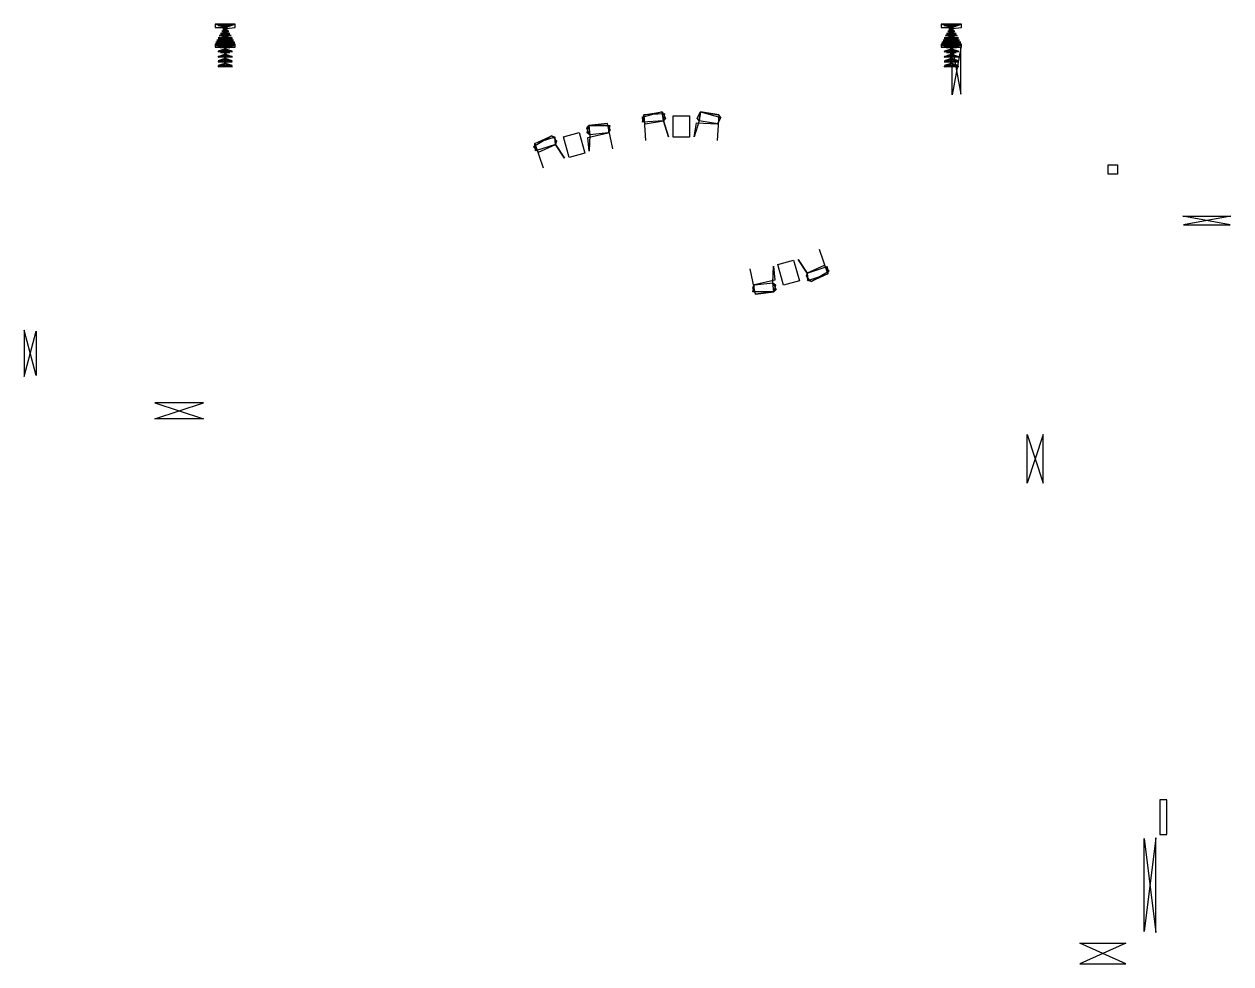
# Model space of a CAD drawing. Header units: millimetres. Extents: x -167342 to 210257, y -148500 to 0.
# Drawn here: x -165177 to -139252, y -79592 to -59400 of the extents above; entities that cross this region are included whole.
import ezdxf

# ---------------------------------------------------------------- set-up
doc = ezdxf.new("R2010")
doc.units = ezdxf.units.MM
doc.layers.add('CONTROL_SIMPLIFIED', color=7, linetype='Continuous')

msp = doc.modelspace()

# ---------------------------------------------------------------- linework, layer by layer
at = {"layer": 'CONTROL_SIMPLIFIED'}
for points in [[(-160902, -59470), (-160880, -59806), (-161073, -59828), (-161073, -59898), (-160641, -59898), (-160641, -59828), (-160835, -59806), (-160835, -59492), (-160641, -59470), (-160641, -59400), (-161073, -59400), (-161073, -59470)], [(-160895, -59450), (-160873, -59786), (-161066, -59858), (-160649, -59858), (-160843, -59786), (-160843, -59472), (-160649, -59400), (-161066, -59400)], [(-160890, -59421), (-160868, -59757), (-161061, -59800), (-160653, -59800), (-160847, -59757), (-160847, -59443), (-160653, -59400), (-161061, -59400)], [(-160890, -59435), (-160868, -59771), (-161061, -59828), (-160654, -59828), (-160848, -59771), (-160848, -59457), (-160654, -59400), (-161061, -59400)], [(-160888, -59418), (-160866, -59754), (-161060, -59794), (-160655, -59794), (-160848, -59754), (-160848, -59440), (-160655, -59400), (-161060, -59400)], [(-160888, -59428), (-160866, -59764), (-161060, -59814), (-160655, -59814), (-160848, -59764), (-160848, -59450), (-160655, -59400), (-161060, -59400)], [(-160887, -59424), (-160865, -59760), (-161059, -59806), (-160656, -59806), (-160849, -59760), (-160849, -59446), (-160656, -59400), (-161059, -59400)], [(-160887, -59415), (-160865, -59751), (-161058, -59788), (-160656, -59788), (-160850, -59751), (-160850, -59437), (-160656, -59400), (-161058, -59400)], [(-160886, -59421), (-160864, -59757), (-161057, -59800), (-160657, -59800), (-160851, -59757), (-160851, -59443), (-160657, -59400), (-161057, -59400)], [(-160885, -59418), (-160863, -59754), (-161056, -59794), (-160658, -59794), (-160852, -59754), (-160852, -59440), (-160658, -59400), (-161056, -59400)], [(-160887, -59419), (-160867, -59711), (-161036, -59750), (-160679, -59750), (-160848, -59711), (-160848, -59439), (-160679, -59400), (-161036, -59400)], [(-160885, -59416), (-160865, -59708), (-161034, -59744), (-160680, -59744), (-160849, -59708), (-160849, -59436), (-160680, -59400), (-161034, -59400)], [(-160883, -59419), (-160863, -59711), (-161032, -59750), (-160682, -59750), (-160851, -59711), (-160851, -59439), (-160682, -59400), (-161032, -59400)], [(-160882, -59416), (-160862, -59708), (-161031, -59744), (-160683, -59744), (-160852, -59708), (-160852, -59436), (-160683, -59400), (-161031, -59400)], [(-160832, -59420), (-160850, -59672), (-160702, -59710), (-161012, -59710), (-160865, -59672), (-160865, -59438), (-161012, -59400), (-160702, -59400)], [(-160832, -59420), (-160850, -59672), (-160705, -59710), (-161010, -59710), (-160865, -59672), (-160865, -59438), (-161010, -59400), (-160705, -59400)], [(-160850, -59433), (-160850, -59667), (-160705, -59700), (-161010, -59700), (-160865, -59667), (-160865, -59433), (-161010, -59400), (-160705, -59400)], [(-160830, -59437), (-160848, -60263), (-160706, -60318), (-161009, -60318), (-160867, -60263), (-160867, -59455), (-161009, -59400), (-160706, -59400)], [(-160833, -59412), (-160851, -59664), (-160706, -59694), (-161008, -59694), (-160863, -59664), (-160863, -59430), (-161008, -59400), (-160706, -59400)], [(-160834, -59417), (-160852, -59669), (-160707, -59704), (-161008, -59704), (-160863, -59669), (-160863, -59435), (-161008, -59400), (-160707, -59400)], [(-160706, -59423), (-160850, -59451), (-160850, -59943), (-160706, -59994), (-161008, -59994), (-160864, -59943), (-160864, -59451), (-161008, -59400)], [(-160822, -59428), (-160850, -60052), (-160706, -60108), (-161008, -60108), (-160865, -60052), (-160865, -59456), (-161008, -59400), (-160706, -59400)], [(-161008, -59430), (-160865, -59458), (-160865, -60150), (-161008, -60208), (-160706, -60208), (-160849, -60150), (-160849, -59458), (-160706, -59400)], [(-160830, -59434), (-160848, -60260), (-160706, -60312), (-161008, -60312), (-160866, -60260), (-160866, -59452), (-161008, -59400), (-160706, -59400)], [(-160835, -59414), (-160853, -59666), (-160708, -59698), (-161007, -59698), (-160862, -59666), (-160862, -59432), (-161007, -59400), (-160708, -59400)], [(-160834, -59415), (-160852, -59667), (-160707, -59700), (-161007, -59700), (-160862, -59667), (-160862, -59433), (-161007, -59400), (-160707, -59400)], [(-160884, -59414), (-160862, -59750), (-161007, -59786), (-160708, -59786), (-160853, -59750), (-160853, -59436), (-160708, -59400), (-161007, -59400)], [(-160884, -59416), (-160862, -59752), (-161007, -59790), (-160707, -59790), (-160852, -59752), (-160852, -59438), (-160707, -59400), (-161007, -59400)], [(-161007, -59415), (-160862, -59439), (-160862, -59795), (-161007, -59834), (-160708, -59834), (-160852, -59795), (-160852, -59439), (-160708, -59400)], [(-161007, -59418), (-160863, -59442), (-160863, -59798), (-161007, -59840), (-160707, -59840), (-160852, -59798), (-160852, -59442), (-160707, -59400)], [(-160826, -59415), (-160852, -59841), (-160707, -59882), (-161007, -59882), (-160863, -59841), (-160863, -59441), (-161007, -59400), (-160707, -59400)], [(-160826, -59418), (-160852, -59844), (-160707, -59888), (-161007, -59888), (-160863, -59844), (-160863, -59444), (-161007, -59400), (-160707, -59400)], [(-161007, -59417), (-160863, -59445), (-160863, -59937), (-161007, -59982), (-160707, -59982), (-160851, -59937), (-160851, -59445), (-160707, -59400)], [(-160707, -59420), (-160851, -59448), (-160851, -59940), (-160707, -59988), (-161007, -59988), (-160863, -59940), (-160863, -59448), (-161007, -59400)], [(-160823, -59420), (-160851, -60044), (-160707, -60092), (-161007, -60092), (-160864, -60044), (-160864, -59448), (-161007, -59400), (-160707, -59400)], [(-160823, -59424), (-160851, -60048), (-160707, -60100), (-161007, -60100), (-160864, -60048), (-160864, -59452), (-161007, -59400), (-160707, -59400)], [(-160892, -59422), (-160864, -60142), (-161007, -60192), (-160707, -60192), (-160850, -60142), (-160850, -59450), (-160707, -59400), (-161007, -59400)], [(-160822, -59426), (-160850, -60146), (-160707, -60200), (-161007, -60200), (-160864, -60146), (-160864, -59454), (-161007, -59400), (-160707, -59400)], [(-160883, -59423), (-160865, -60249), (-161007, -60290), (-160708, -60290), (-160850, -60249), (-160850, -59441), (-160708, -59400), (-161007, -59400)], [(-160831, -59428), (-160849, -60254), (-160707, -60300), (-161007, -60300), (-160865, -60254), (-160865, -59446), (-161007, -59400), (-160707, -59400)], [(-160834, -59414), (-160850, -59620), (-160730, -59650), (-160985, -59650), (-160864, -59620), (-160864, -59430), (-160985, -59400), (-160730, -59400)], [(-160836, -59411), (-160852, -59618), (-160731, -59644), (-160983, -59644), (-160863, -59618), (-160863, -59427), (-160983, -59400), (-160731, -59400)], [(-160837, -59413), (-160853, -59619), (-160733, -59648), (-160982, -59648), (-160861, -59619), (-160861, -59429), (-160982, -59400), (-160733, -59400)], [(-160837, -59414), (-160853, -59620), (-160732, -59650), (-160982, -59650), (-160862, -59620), (-160862, -59430), (-160982, -59400), (-160732, -59400)], [(-160881, -59412), (-160861, -59704), (-160982, -59736), (-160733, -59736), (-160853, -59704), (-160853, -59432), (-160733, -59400), (-160982, -59400)], [(-160882, -59414), (-160862, -59706), (-160982, -59740), (-160732, -59740), (-160853, -59706), (-160853, -59434), (-160732, -59400), (-160982, -59400)], [(-160876, -59412), (-160863, -59575), (-160959, -59600), (-160755, -59600), (-160851, -59575), (-160851, -59425), (-160755, -59400), (-160959, -59400)], [(-160875, -59416), (-160862, -59579), (-160958, -59608), (-160756, -59608), (-160852, -59579), (-160852, -59429), (-160756, -59400), (-160958, -59400)], [(-160835, -59414), (-160853, -59666), (-160757, -59698), (-160958, -59698), (-160862, -59666), (-160862, -59432), (-160958, -59400), (-160757, -59400)], [(-160878, -59415), (-160862, -59773), (-160958, -59804), (-160757, -59804), (-160853, -59773), (-160853, -59431), (-160757, -59400), (-160958, -59400)], [(-160832, -59419), (-160852, -59867), (-160757, -59906), (-160958, -59906), (-160863, -59867), (-160863, -59439), (-160958, -59400), (-160757, -59400)], [(-160885, -59420), (-160863, -59964), (-160958, -60006), (-160757, -60006), (-160851, -59964), (-160851, -59442), (-160757, -59400), (-160958, -59400)], [(-160886, -59423), (-160864, -59967), (-160958, -60012), (-160756, -60012), (-160851, -59967), (-160851, -59445), (-160756, -59400), (-160958, -59400)], [(-160874, -59412), (-160861, -59575), (-160957, -59600), (-160757, -59600), (-160853, -59575), (-160853, -59425), (-160757, -59400), (-160957, -59400)], [(-160835, -59412), (-160853, -59664), (-160757, -59694), (-160957, -59694), (-160861, -59664), (-160861, -59430), (-160957, -59400), (-160757, -59400)], [(-160877, -59411), (-160861, -59772), (-160957, -59799), (-160758, -59799), (-160854, -59772), (-160854, -59427), (-160758, -59400), (-160957, -59400)], [(-160877, -59413), (-160861, -59771), (-160957, -59800), (-160757, -59800), (-160853, -59771), (-160853, -59429), (-160757, -59400), (-160957, -59400)], [(-160879, -59412), (-160861, -59816), (-160957, -59846), (-160758, -59846), (-160853, -59816), (-160853, -59430), (-160758, -59400), (-160957, -59400)], [(-160880, -59414), (-160862, -59818), (-160957, -59850), (-160757, -59850), (-160853, -59818), (-160853, -59432), (-160757, -59400), (-160957, -59400)], [(-160882, -59414), (-160862, -59862), (-160957, -59896), (-160758, -59896), (-160853, -59862), (-160853, -59434), (-160758, -59400), (-160957, -59400)], [(-160832, -59416), (-160852, -59864), (-160757, -59900), (-160957, -59900), (-160862, -59864), (-160862, -59436), (-160957, -59400), (-160757, -59400)], [(-160884, -59415), (-160862, -59959), (-160957, -59996), (-160758, -59996), (-160852, -59959), (-160852, -59437), (-160758, -59400), (-160957, -59400)], [(-160885, -59417), (-160863, -59961), (-160957, -60000), (-160757, -60000), (-160852, -59961), (-160852, -59439), (-160757, -59400), (-160957, -59400)], [(-160838, -59411), (-160854, -59618), (-160770, -59644), (-160945, -59644), (-160861, -59618), (-160861, -59427), (-160945, -59400), (-160770, -59400)], [(-160875, -59411), (-160861, -59725), (-160945, -59750), (-160770, -59750), (-160854, -59725), (-160854, -59425), (-160770, -59400), (-160945, -59400)], [(-160875, -59413), (-160861, -59727), (-160945, -59754), (-160769, -59754), (-160853, -59727), (-160853, -59427), (-160769, -59400), (-160945, -59400)], [(-160840, -59409), (-160854, -59723), (-160770, -59746), (-160944, -59746), (-160860, -59723), (-160860, -59423), (-160944, -59400), (-160770, -59400)], [(-160932, -59410), (-160861, -59421), (-160861, -59529), (-160932, -59550), (-160782, -59550), (-160854, -59529), (-160854, -59421), (-160782, -59400)], [(-160841, -59409), (-160854, -59572), (-160782, -59594), (-160932, -59594), (-160860, -59572), (-160860, -59422), (-160932, -59400), (-160782, -59400)], [(-160841, -59408), (-160854, -59677), (-160783, -59698), (-160932, -59698), (-160860, -59677), (-160860, -59421), (-160932, -59400), (-160783, -59400)], [(-160841, -59409), (-160854, -59678), (-160782, -59700), (-160932, -59700), (-160860, -59678), (-160860, -59422), (-160932, -59400), (-160782, -59400)], [(-160842, -59409), (-160854, -59629), (-160795, -59650), (-160920, -59650), (-160860, -59629), (-160860, -59421), (-160920, -59400)], [(-160872, -59408), (-160860, -59628), (-160919, -59648), (-160795, -59648), (-160855, -59628), (-160855, -59420), (-160795, -59400)], [(-145302, -59470), (-145280, -59806), (-145473, -59828), (-145473, -59898), (-145041, -59898), (-145041, -59828), (-145235, -59806), (-145235, -59492), (-145041, -59470), (-145041, -59400), (-145473, -59400), (-145473, -59470)], [(-145295, -59450), (-145273, -59786), (-145466, -59858), (-145049, -59858), (-145243, -59786), (-145243, -59472), (-145049, -59400), (-145466, -59400)], [(-145290, -59421), (-145268, -59757), (-145461, -59800), (-145053, -59800), (-145247, -59757), (-145247, -59443), (-145053, -59400), (-145461, -59400)], [(-145290, -59435), (-145268, -59771), (-145461, -59828), (-145054, -59828), (-145248, -59771), (-145248, -59457), (-145054, -59400), (-145461, -59400)], [(-145288, -59418), (-145266, -59754), (-145460, -59794), (-145055, -59794), (-145248, -59754), (-145248, -59440), (-145055, -59400), (-145460, -59400)], [(-145288, -59428), (-145266, -59764), (-145460, -59814), (-145055, -59814), (-145248, -59764), (-145248, -59450), (-145055, -59400), (-145460, -59400)], [(-145287, -59424), (-145265, -59760), (-145459, -59806), (-145056, -59806), (-145249, -59760), (-145249, -59446), (-145056, -59400), (-145459, -59400)], [(-145287, -59415), (-145265, -59751), (-145458, -59788), (-145056, -59788), (-145250, -59751), (-145250, -59437), (-145056, -59400), (-145458, -59400)], [(-145286, -59421), (-145264, -59757), (-145457, -59800), (-145057, -59800), (-145251, -59757), (-145251, -59443), (-145057, -59400), (-145457, -59400)], [(-145285, -59418), (-145263, -59754), (-145456, -59794), (-145058, -59794), (-145252, -59754), (-145252, -59440), (-145058, -59400), (-145456, -59400)], [(-145287, -59419), (-145267, -59711), (-145436, -59750), (-145079, -59750), (-145248, -59711), (-145248, -59439), (-145079, -59400), (-145436, -59400)], [(-145285, -59416), (-145265, -59708), (-145434, -59744), (-145080, -59744), (-145249, -59708), (-145249, -59436), (-145080, -59400), (-145434, -59400)], [(-145283, -59419), (-145263, -59711), (-145432, -59750), (-145082, -59750), (-145251, -59711), (-145251, -59439), (-145082, -59400), (-145432, -59400)], [(-145282, -59416), (-145262, -59708), (-145431, -59744), (-145083, -59744), (-145252, -59708), (-145252, -59436), (-145083, -59400), (-145431, -59400)], [(-145232, -59420), (-145250, -59672), (-145102, -59710), (-145412, -59710), (-145265, -59672), (-145265, -59438), (-145412, -59400), (-145102, -59400)], [(-145232, -59420), (-145250, -59672), (-145105, -59710), (-145410, -59710), (-145265, -59672), (-145265, -59438), (-145410, -59400), (-145105, -59400)], [(-145250, -59433), (-145250, -59667), (-145105, -59700), (-145410, -59700), (-145265, -59667), (-145265, -59433), (-145410, -59400), (-145105, -59400)], [(-145230, -59437), (-145248, -60263), (-145106, -60318), (-145409, -60318), (-145267, -60263), (-145267, -59455), (-145409, -59400), (-145106, -59400)], [(-145233, -59412), (-145251, -59664), (-145106, -59694), (-145408, -59694), (-145263, -59664), (-145263, -59430), (-145408, -59400), (-145106, -59400)], [(-145234, -59417), (-145252, -59669), (-145107, -59704), (-145408, -59704), (-145263, -59669), (-145263, -59435), (-145408, -59400), (-145107, -59400)], [(-145106, -59423), (-145250, -59451), (-145250, -59943), (-145106, -59994), (-145408, -59994), (-145264, -59943), (-145264, -59451), (-145408, -59400)], [(-145222, -59428), (-145250, -60052), (-145106, -60108), (-145408, -60108), (-145265, -60052), (-145265, -59456), (-145408, -59400), (-145106, -59400)], [(-145408, -59430), (-145265, -59458), (-145265, -60150), (-145408, -60208), (-145106, -60208), (-145249, -60150), (-145249, -59458), (-145106, -59400)], [(-145230, -59434), (-145248, -60260), (-145106, -60312), (-145408, -60312), (-145266, -60260), (-145266, -59452), (-145408, -59400), (-145106, -59400)], [(-145235, -59414), (-145253, -59666), (-145108, -59698), (-145407, -59698), (-145262, -59666), (-145262, -59432), (-145407, -59400), (-145108, -59400)], [(-145234, -59415), (-145252, -59667), (-145107, -59700), (-145407, -59700), (-145262, -59667), (-145262, -59433), (-145407, -59400), (-145107, -59400)], [(-145284, -59414), (-145262, -59750), (-145407, -59786), (-145108, -59786), (-145253, -59750), (-145253, -59436), (-145108, -59400), (-145407, -59400)], [(-145284, -59416), (-145262, -59752), (-145407, -59790), (-145107, -59790), (-145252, -59752), (-145252, -59438), (-145107, -59400), (-145407, -59400)], [(-145407, -59415), (-145262, -59439), (-145262, -59795), (-145407, -59834), (-145108, -59834), (-145252, -59795), (-145252, -59439), (-145108, -59400)], [(-145407, -59418), (-145263, -59442), (-145263, -59798), (-145407, -59840), (-145107, -59840), (-145252, -59798), (-145252, -59442), (-145107, -59400)], [(-145226, -59415), (-145252, -59841), (-145107, -59882), (-145407, -59882), (-145263, -59841), (-145263, -59441), (-145407, -59400), (-145107, -59400)], [(-145226, -59418), (-145252, -59844), (-145107, -59888), (-145407, -59888), (-145263, -59844), (-145263, -59444), (-145407, -59400), (-145107, -59400)], [(-145407, -59417), (-145263, -59445), (-145263, -59937), (-145407, -59982), (-145107, -59982), (-145251, -59937), (-145251, -59445), (-145107, -59400)], [(-145107, -59420), (-145251, -59448), (-145251, -59940), (-145107, -59988), (-145407, -59988), (-145263, -59940), (-145263, -59448), (-145407, -59400)], [(-145223, -59420), (-145251, -60044), (-145107, -60092), (-145407, -60092), (-145264, -60044), (-145264, -59448), (-145407, -59400), (-145107, -59400)], [(-145223, -59424), (-145251, -60048), (-145107, -60100), (-145407, -60100), (-145264, -60048), (-145264, -59452), (-145407, -59400), (-145107, -59400)], [(-145292, -59422), (-145264, -60142), (-145407, -60192), (-145107, -60192), (-145250, -60142), (-145250, -59450), (-145107, -59400), (-145407, -59400)], [(-145222, -59426), (-145250, -60146), (-145107, -60200), (-145407, -60200), (-145264, -60146), (-145264, -59454), (-145407, -59400), (-145107, -59400)], [(-145283, -59423), (-145265, -60249), (-145407, -60290), (-145108, -60290), (-145250, -60249), (-145250, -59441), (-145108, -59400), (-145407, -59400)], [(-145231, -59428), (-145249, -60254), (-145107, -60300), (-145407, -60300), (-145265, -60254), (-145265, -59446), (-145407, -59400), (-145107, -59400)], [(-145234, -59414), (-145250, -59620), (-145130, -59650), (-145385, -59650), (-145264, -59620), (-145264, -59430), (-145385, -59400), (-145130, -59400)], [(-145236, -59411), (-145252, -59618), (-145131, -59644), (-145383, -59644), (-145263, -59618), (-145263, -59427), (-145383, -59400), (-145131, -59400)], [(-145237, -59413), (-145253, -59619), (-145133, -59648), (-145382, -59648), (-145261, -59619), (-145261, -59429), (-145382, -59400), (-145133, -59400)], [(-145237, -59414), (-145253, -59620), (-145132, -59650), (-145382, -59650), (-145262, -59620), (-145262, -59430), (-145382, -59400), (-145132, -59400)], [(-145281, -59412), (-145261, -59704), (-145382, -59736), (-145133, -59736), (-145253, -59704), (-145253, -59432), (-145133, -59400), (-145382, -59400)], [(-145282, -59414), (-145262, -59706), (-145382, -59740), (-145132, -59740), (-145253, -59706), (-145253, -59434), (-145132, -59400), (-145382, -59400)], [(-145276, -59412), (-145263, -59575), (-145359, -59600), (-145155, -59600), (-145251, -59575), (-145251, -59425), (-145155, -59400), (-145359, -59400)], [(-145275, -59416), (-145262, -59579), (-145358, -59608), (-145156, -59608), (-145252, -59579), (-145252, -59429), (-145156, -59400), (-145358, -59400)], [(-145235, -59414), (-145253, -59666), (-145157, -59698), (-145358, -59698), (-145262, -59666), (-145262, -59432), (-145358, -59400), (-145157, -59400)], [(-145278, -59415), (-145262, -59773), (-145358, -59804), (-145157, -59804), (-145253, -59773), (-145253, -59431), (-145157, -59400), (-145358, -59400)], [(-145232, -59419), (-145252, -59867), (-145157, -59906), (-145358, -59906), (-145263, -59867), (-145263, -59439), (-145358, -59400), (-145157, -59400)], [(-145285, -59420), (-145263, -59964), (-145358, -60006), (-145157, -60006), (-145251, -59964), (-145251, -59442), (-145157, -59400), (-145358, -59400)], [(-145286, -59423), (-145264, -59967), (-145358, -60012), (-145156, -60012), (-145251, -59967), (-145251, -59445), (-145156, -59400), (-145358, -59400)], [(-145274, -59412), (-145261, -59575), (-145357, -59600), (-145157, -59600), (-145253, -59575), (-145253, -59425), (-145157, -59400), (-145357, -59400)], [(-145235, -59412), (-145253, -59664), (-145157, -59694), (-145357, -59694), (-145261, -59664), (-145261, -59430), (-145357, -59400), (-145157, -59400)], [(-145277, -59411), (-145261, -59772), (-145357, -59799), (-145158, -59799), (-145254, -59772), (-145254, -59427), (-145158, -59400), (-145357, -59400)], [(-145277, -59413), (-145261, -59771), (-145357, -59800), (-145157, -59800), (-145253, -59771), (-145253, -59429), (-145157, -59400), (-145357, -59400)], [(-145279, -59412), (-145261, -59816), (-145357, -59846), (-145158, -59846), (-145253, -59816), (-145253, -59430), (-145158, -59400), (-145357, -59400)], [(-145280, -59414), (-145262, -59818), (-145357, -59850), (-145157, -59850), (-145253, -59818), (-145253, -59432), (-145157, -59400), (-145357, -59400)], [(-145282, -59414), (-145262, -59862), (-145357, -59896), (-145158, -59896), (-145253, -59862), (-145253, -59434), (-145158, -59400), (-145357, -59400)], [(-145232, -59416), (-145252, -59864), (-145157, -59900), (-145357, -59900), (-145262, -59864), (-145262, -59436), (-145357, -59400), (-145157, -59400)], [(-145284, -59415), (-145262, -59959), (-145357, -59996), (-145158, -59996), (-145252, -59959), (-145252, -59437), (-145158, -59400), (-145357, -59400)], [(-145285, -59417), (-145263, -59961), (-145357, -60000), (-145157, -60000), (-145252, -59961), (-145252, -59439), (-145157, -59400), (-145357, -59400)], [(-145238, -59411), (-145254, -59618), (-145170, -59644), (-145345, -59644), (-145261, -59618), (-145261, -59427), (-145345, -59400), (-145170, -59400)], [(-145275, -59411), (-145261, -59725), (-145345, -59750), (-145170, -59750), (-145254, -59725), (-145254, -59425), (-145170, -59400), (-145345, -59400)], [(-145275, -59413), (-145261, -59727), (-145345, -59754), (-145169, -59754), (-145253, -59727), (-145253, -59427), (-145169, -59400), (-145345, -59400)], [(-145240, -59409), (-145254, -59723), (-145170, -59746), (-145344, -59746), (-145260, -59723), (-145260, -59423), (-145344, -59400), (-145170, -59400)], [(-145332, -59410), (-145261, -59421), (-145261, -59529), (-145332, -59550), (-145182, -59550), (-145254, -59529), (-145254, -59421), (-145182, -59400)], [(-145241, -59409), (-145254, -59572), (-145182, -59594), (-145332, -59594), (-145260, -59572), (-145260, -59422), (-145332, -59400), (-145182, -59400)], [(-145241, -59408), (-145254, -59677), (-145183, -59698), (-145332, -59698), (-145260, -59677), (-145260, -59421), (-145332, -59400), (-145183, -59400)], [(-145241, -59409), (-145254, -59678), (-145182, -59700), (-145332, -59700), (-145260, -59678), (-145260, -59422), (-145332, -59400), (-145182, -59400)], [(-145242, -59409), (-145254, -59629), (-145195, -59650), (-145320, -59650), (-145260, -59629), (-145260, -59421), (-145320, -59400)], [(-145272, -59408), (-145260, -59628), (-145319, -59648), (-145195, -59648), (-145255, -59628), (-145255, -59420), (-145195, -59400)], [(-151439, -61481), (-151470, -61284), (-151907, -61404), (-151834, -61544)], [(-151232, -61831), (-151232, -61368), (-150882, -61368), (-150882, -61831)], [(-150675, -61481), (-150644, -61284), (-150207, -61404), (-150280, -61544)], [(-153024, -61779), (-153091, -61636), (-153046, -61581), (-152594, -61580), (-152627, -61735)], [(-153760, -61984), (-153735, -61917), (-153843, -61802), (-154231, -62034), (-154124, -62150)], [(-153467, -62266), (-153591, -61819), (-153254, -61725), (-153130, -62172)], [(-141890, -62626), (-141890, -62426), (-141690, -62426), (-141690, -62626)], [(-148647, -64469), (-148523, -64916), (-148861, -65010), (-148985, -64563)], [(-148354, -64751), (-148379, -64818), (-148271, -64933), (-147883, -64701), (-147991, -64585)], [(-149090, -64956), (-149024, -65099), (-149068, -65154), (-149521, -65155), (-149488, -65000)], [(-140627, -76815), (-140627, -76065), (-140777, -76065), (-140777, -76815)]]:
    msp.add_lwpolyline(points, close=True, dxfattribs=at)
for points in [[(-145052, -60906), (-145052, -59906), (-145237, -60921), (-145237, -59891), (-145052, -60906)], [(-151439, -61481), (-151334, -61819), (-151439, -61481), (-151891, -61503), (-151865, -61347), (-151470, -61284), (-151397, -61424), (-151439, -61481), (-151413, -61325), (-151865, -61347), (-151828, -61898)], [(-150675, -61481), (-150780, -61819), (-150733, -61523), (-150280, -61544), (-150207, -61404), (-150249, -61347), (-150644, -61284), (-150675, -61481), (-150717, -61424), (-150644, -61284), (-150249, -61347), (-150286, -61898)], [(-153024, -61779), (-153035, -62133), (-153068, -61835), (-152627, -61735), (-152583, -61679), (-152649, -61536), (-153046, -61581), (-153024, -61779), (-153079, -61735), (-153046, -61581), (-152649, -61536), (-152538, -62077)], [(-153760, -61984), (-153569, -62281), (-153760, -61984), (-154190, -62125), (-154207, -61968), (-153843, -61802), (-153777, -61826), (-153760, -61984), (-153777, -61826), (-154207, -61968), (-154023, -62489)], [(-140267, -63715), (-139267, -63715), (-140282, -63525), (-139252, -63525), (-140267, -63715)], [(-148354, -64751), (-148546, -64454), (-148354, -64751), (-147924, -64610), (-147908, -64767), (-148271, -64933), (-148337, -64909), (-148354, -64751), (-148337, -64909), (-147908, -64767), (-148091, -64246)], [(-149090, -64956), (-149080, -64602), (-149046, -64900), (-149488, -65000), (-149532, -65056), (-149465, -65199), (-149068, -65154), (-149090, -64956), (-149035, -65000), (-149068, -65154), (-149465, -65199), (-149576, -64658)], [(-164919, -65998), (-164919, -66948), (-165177, -65978), (-165177, -66968), (-164919, -65998)], [(-161326, -67881), (-162366, -67881), (-161326, -67540), (-162366, -67540), (-161326, -67881)], [(-143628, -69260), (-143628, -68220), (-143286, -69260), (-143286, -68220), (-143628, -69260)], [(-141117, -78900), (-141117, -76900), (-140867, -78915), (-140867, -76885), (-141117, -78900)], [(-142497, -79149), (-141507, -79149), (-142497, -79592), (-141507, -79592), (-142497, -79149)]]:
    msp.add_lwpolyline(points, dxfattribs=at)

doc.saveas('drawing.dxf')
